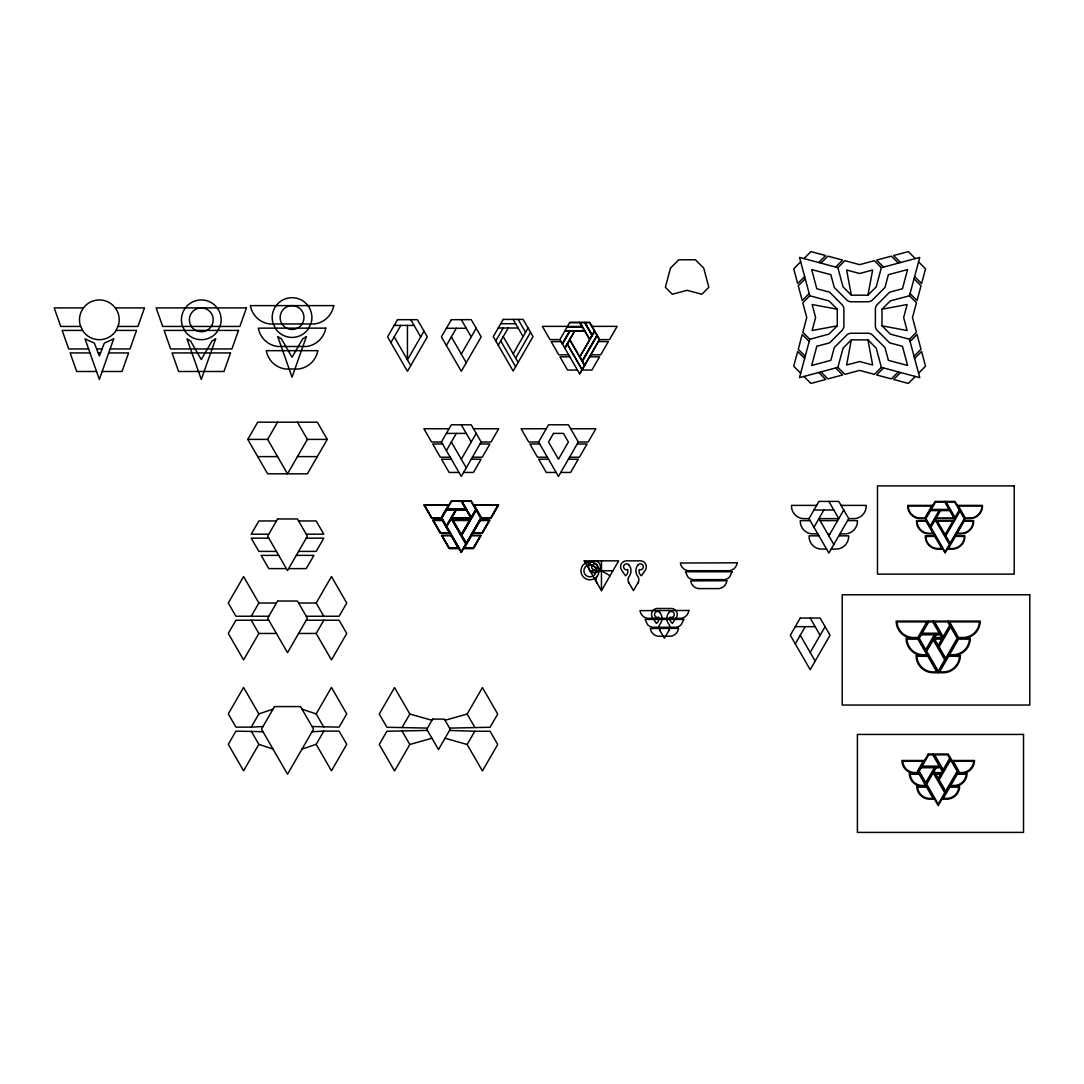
<?xml version="1.0" encoding="UTF-8"?>
<svg xmlns="http://www.w3.org/2000/svg" width="1084" height="1084" viewBox="0 0 1084 1084"><rect width="100%" height="100%" fill="white"/><g stroke="black" fill="none" stroke-linecap="round" stroke-linejoin="round"><path stroke-width="1.5" d="M959.421 657.663L959.503 656.308L948.595 656.308L939.571 671.931L943.121 671.931A16.423 16.423 0 0 0 959.421 657.663M851.333 339.875L846.618 365.023L859.626 361.541L872.647 365.023L867.932 339.875L851.333 339.875L843.027 348.167L837.891 367.368L799.504 377.652L809.789 339.265L828.975 334.116L837.282 325.823L837.282 309.225L828.975 300.918L809.789 295.783L799.504 257.396L837.891 267.68L843.027 286.867L851.333 295.173L867.932 295.173L876.224 286.867L881.373 267.68L919.76 257.396L909.476 295.783L890.276 300.918L881.983 309.225L881.983 325.823L890.276 334.116L909.476 339.265L919.76 377.652L881.373 367.368L876.224 348.167L867.932 339.875M867.932 295.173L872.647 270.011L859.626 273.507L846.618 270.011L851.333 295.173M247.775 439.399L257.707 422.191L317.327 422.191L327.26 439.399L307.382 473.816L267.64 473.816L247.775 439.399L267.64 439.399L287.517 473.816L307.382 439.399L297.45 422.191M267.64 439.399L277.585 422.191M390.877 342.625L400.823 325.417M251.217 616.254L258.859 603.029L243.575 576.553L228.29 603.029L235.933 616.254L268.791 616.254M424.007 331.148L407.435 359.834L407.435 325.417M276.434 633.462L258.859 633.462L243.575 659.939L228.29 633.462L235.933 620.238L268.791 620.238M446.391 345.484L456.323 328.276M298.601 603.029L316.176 603.029L331.46 576.553L346.745 603.029L339.102 616.254L306.244 616.254M461.296 354.089L476.201 328.276M258.859 713.909L243.575 687.432L228.29 713.909L235.933 727.134L251.217 727.134L258.859 713.909L272.992 709.18M306.244 620.238L339.102 620.238L346.745 633.462L331.46 659.939L316.176 633.462L323.818 620.238M251.217 731.117L258.859 744.342L243.575 770.819L228.29 744.342L235.933 731.117L262.992 731.727M495.767 340.918L503.22 328.005M441.418 442.001L451.351 424.793L471.228 424.793L481.161 442.001L461.296 476.418L441.418 442.001L431.554 442.001L423.912 428.763L449.061 428.763M498.247 345.213L508.193 328.005M446.391 450.605L456.323 433.397M513.152 353.818L528.057 328.005M515.645 358.127L530.55 332.314M461.296 459.209L476.201 433.397M323.818 727.134L316.176 713.909L331.46 687.432L346.745 713.909L339.102 727.134L312.043 726.524M441.188 517.705L448.369 505.266L424.603 505.266L431.784 517.705M441.418 518.111L451.351 500.903L471.228 500.903L481.161 518.111L461.296 552.528L441.418 518.111L431.554 518.111L423.912 504.873L449.061 504.873M316.176 744.342L323.818 731.117L339.102 731.117L346.745 744.342L331.46 770.819L316.176 744.342L302.029 749.071M446.391 526.716L456.323 509.507M559.872 339.604L569.818 322.395L589.682 322.395L599.615 339.604L579.75 374.021L559.872 339.604L550.008 339.604L542.366 326.365L567.515 326.365M562.366 343.506L569.466 331.203L564.954 331.203M562.366 343.913L569.818 330.999M562.596 343.913L569.927 331.203L574.439 331.203L564.845 347.815M564.845 348.208L574.777 330.999M565.076 348.208L567.325 344.305L582 369.725L579.75 373.628M567.555 343.913L569.818 339.997L584.479 365.416L582.23 369.319M475.971 509.507L471.228 517.705L461.635 501.093L471.106 501.093M461.296 535.32L476.201 509.507M476.201 509.9L461.527 535.32L466.256 543.531L480.93 518.111M471.337 535.51L463.925 548.355L473.342 548.355L480.754 535.51M579.75 356.812L594.655 330.999M490.808 517.705L497.99 505.266L474.209 505.266L481.391 517.705M582.23 361.121L597.135 335.308M538.585 442.001L548.531 424.793L568.395 424.793L578.328 442.001L558.463 476.418L538.585 442.001L528.721 442.001L521.079 428.763L546.228 428.763M402.191 727.269L409.833 714.044L394.549 687.568L379.264 714.044L386.907 727.269L427.448 728.096M431.96 738.245L409.833 744.478L394.549 770.954L379.264 744.478L386.907 731.253L427.448 730.44M445.036 720.277L467.15 714.044L482.434 687.568L497.719 714.044L490.076 727.269L449.535 728.096M467.15 744.478L474.792 731.253L490.076 731.253L497.719 744.478L482.434 770.954L467.15 744.478L445.036 738.245M601.457 590.658L618.666 560.848L584.249 560.848L601.457 590.658L601.457 560.848M638.354 582.162L633.449 590.658L628.544 582.162M669.302 629.79L664.411 638.286L659.506 629.79M808.989 518.626L818.921 501.418L838.786 501.418L848.731 518.626L828.854 553.043L808.989 518.626L804.043 518.626A12.588 12.588 0 0 1 799.084 517.61L797.567 516.838A12.588 12.588 0 0 1 791.469 505.388L816.618 505.388M813.949 527.231L823.881 510.022M828.854 535.835L843.759 510.022M795.277 643.869L805.209 626.66M810.182 652.473L825.087 626.66M925.235 518.626L935.167 501.418L955.031 501.418L964.977 518.626L945.099 553.043L925.235 518.626L920.289 518.626A12.588 12.588 0 0 1 915.33 517.61L913.812 516.838A12.588 12.588 0 0 1 907.714 505.388L932.863 505.388M930.194 527.231L940.126 510.022M945.099 535.835L960.004 510.022M948.134 621.091L958.066 638.3L938.202 672.73L918.324 638.3L928.27 621.091M925.777 651.213L935.709 634.005M938.202 646.904L950.614 625.4M925.777 784.152L935.709 766.944M938.202 779.843L950.614 758.339M637.893 565.089L638.124 564.818A2.981 2.981 0 0 1 642.08 564.398A2.981 2.981 0 0 1 642.92 568.301A2.981 2.981 0 0 1 639.126 569.534L639.181 572.772A6.07 6.07 0 0 0 641.443 575.767L645.495 569.791A5.962 5.962 0 0 0 645.996 564.967L645.779 564.385A5.962 5.962 0 0 0 643.842 561.986L643.313 561.648A5.962 5.962 0 0 0 640.332 560.848L626.566 560.848A5.962 5.962 0 0 0 623.585 561.648L623.056 561.986A5.962 5.962 0 0 0 621.118 564.385L620.902 564.967A5.962 5.962 0 0 0 621.403 569.791L625.454 575.767A6.07 6.07 0 0 0 627.717 572.772L627.772 569.534A2.981 2.981 0 0 1 623.991 568.301A2.981 2.981 0 0 1 624.818 564.398A2.981 2.981 0 0 1 628.774 564.818L629.005 565.089M668.855 612.717L669.072 612.446A2.981 2.981 0 0 1 673.042 612.026A2.981 2.981 0 0 1 673.869 615.929A2.981 2.981 0 0 1 670.075 617.162L670.142 620.4A6.07 6.07 0 0 0 672.405 623.395L676.457 617.419A5.962 5.962 0 0 0 676.958 612.596L676.728 612.013A5.962 5.962 0 0 0 675.725 610.455M637.663 583.341L638.557 581.647A5.976 5.976 0 0 0 637.663 576.2A9.051 9.051 0 0 1 635.874 570.902L636.051 569.019A9.051 9.051 0 0 1 637.528 565.563L638.124 564.818M668.625 630.969L669.777 626.755A5.976 5.976 0 0 0 668.625 623.828A9.051 9.051 0 0 1 666.89 619.479L666.999 616.647A9.051 9.051 0 0 1 668.489 613.192L669.072 612.446M800.683 261.827L793.705 268.805L797.661 283.561L804.64 276.583M803.935 258.575L810.913 251.596L825.669 255.553L818.691 262.531M805.236 278.805L798.258 285.783L802.214 300.539L809.192 293.561M820.913 263.127L827.891 256.149L842.647 260.106L835.669 267.084M809.789 295.783L802.81 302.761L806.753 317.517L802.81 332.287L809.789 339.265M837.891 267.68L844.87 260.688L859.626 264.645L874.395 260.688L881.373 267.68M881.373 367.368L874.395 374.346L859.626 370.389L844.87 374.346L837.891 367.368M909.476 339.265L916.454 332.287L912.498 317.517L916.454 302.761L909.476 295.783M883.582 367.95L876.604 374.942L891.373 378.899L898.351 371.907M910.072 341.474L917.05 334.495L921.007 349.251L914.015 356.243M900.56 372.503L893.582 379.481L908.351 383.438L915.33 376.46M914.611 358.452L921.59 351.473L925.546 366.229L918.568 373.221M595.943 569.628L595.793 569.019A6.07 6.07 0 0 0 592.555 565.279L588.842 564.818A6.07 6.07 0 0 0 587.054 565.469L586.512 565.807A6.07 6.07 0 0 0 584.832 573.992A6.07 6.07 0 0 0 592.921 576.092L593.463 575.767A6.07 6.07 0 0 0 595.726 572.772L596.064 569.385M881.983 309.225L907.132 304.509L903.649 317.517L907.132 330.539L881.983 325.823M837.282 325.823L812.119 330.539L815.615 317.517L812.119 304.509L837.282 309.225M251.217 727.134L262.992 726.524M312.043 731.727L323.818 731.117M83.468 307.897L54.2 307.897L60.758 326.433L80.636 326.433M115.229 307.897L144.511 307.897L137.953 326.433L118.061 326.433M569.927 322.598L579.628 322.598L581.891 326.501L567.677 326.501M500.74 323.709L515.645 323.709M394.197 325.417L414.061 325.417M591.972 326.365L617.135 326.365L609.493 339.604L599.615 339.604M567.325 326.704L582.23 326.704M567.447 326.894L582.122 326.894L584.371 330.796L565.184 330.796M498.247 328.005L518.125 328.005M446.391 328.276L466.256 328.276M82.574 330.417L62.154 330.417L68.712 348.953L88.59 348.953M116.137 330.417L136.543 330.417L129.999 348.953L110.121 348.953M564.845 330.999L584.71 330.999M561.024 341.596L551.146 341.596L558.788 354.82L568.666 354.82M598.476 341.596L608.341 341.596L600.699 354.82L590.834 354.82M96.639 348.953L102.059 348.953M89.986 352.937L70.121 352.937L76.679 371.487L96.544 371.487M98.183 352.937L100.527 352.937M108.712 352.937L128.59 352.937L122.031 371.487L102.167 371.487M569.818 356.812L559.94 356.812L567.582 370.05L577.447 370.05M589.682 356.812L599.56 356.812L591.918 370.05L582.04 370.05M473.518 428.763L498.681 428.763L491.038 442.001L481.161 442.001M570.685 428.763L595.848 428.763L588.206 442.001L578.328 442.001M446.391 433.397L466.256 433.397M307.382 439.399L327.26 439.399M442.57 443.993L432.692 443.993L440.334 457.218L450.212 457.218M480.009 443.993L489.887 443.993L482.244 457.218L472.38 457.218M539.737 443.993L529.859 443.993L537.501 457.218L547.379 457.218M577.189 443.993L587.054 443.993L579.412 457.218L569.547 457.218M257.707 456.608L277.585 456.608M297.45 456.608L317.327 456.608M451.351 459.209L441.486 459.209L449.128 472.448L458.993 472.448M471.228 459.209L481.093 459.209L473.464 472.448L463.586 472.448M548.531 459.209L538.653 459.209L546.295 472.448L556.16 472.448M568.395 459.209L578.273 459.209L570.631 472.448L560.753 472.448M451.472 501.093L461.174 501.093L465.917 509.304L446.73 509.304M461.066 501.296L451.581 501.296L447.082 509.101L465.564 509.101M473.518 504.873L498.681 504.873L491.038 518.111L481.161 518.111M841.089 505.388L866.238 505.388A12.588 12.588 0 0 1 860.14 516.838L858.623 517.61A12.588 12.588 0 0 1 853.664 518.626L848.731 518.626M957.335 505.388L982.483 505.388A12.588 12.588 0 0 1 976.386 516.838L974.868 517.61A12.588 12.588 0 0 1 969.909 518.626L964.977 518.626M446.391 509.507L466.256 509.507M446.5 509.697L455.985 509.697L446.391 526.309L441.649 518.111M456.554 509.9L466.025 509.9M813.949 510.022L833.826 510.022M930.194 510.022L950.072 510.022M442.57 520.09L432.692 520.09L440.334 533.328L450.212 533.328M452.502 520.09L470.077 520.09M480.009 520.09L489.887 520.09L482.244 533.328L472.38 533.328M810.127 520.618L800.263 520.618A12.588 12.588 0 0 0 806.361 532.054L807.865 532.827A12.588 12.588 0 0 0 812.837 533.843L817.77 533.843M820.06 520.618L837.647 520.618M847.58 520.618L857.444 520.618A12.588 12.588 0 0 1 851.346 532.054L849.842 532.827A12.588 12.588 0 0 1 844.87 533.843L839.937 533.843M926.373 520.618L916.508 520.618A12.588 12.588 0 0 0 922.606 532.054L924.11 532.827A12.588 12.588 0 0 0 929.083 533.843L934.015 533.843M936.305 520.618L953.893 520.618M963.825 520.618L973.689 520.618A12.588 12.588 0 0 1 967.606 532.054L966.088 532.827A12.588 12.588 0 0 1 961.115 533.843L956.183 533.843M276.434 520.957L258.859 520.957L251.217 534.195L268.791 534.195M298.601 520.957L316.176 520.957L323.818 534.195L306.244 534.195M460.144 533.328L462.434 533.328M827.702 533.843L830.005 533.843M943.947 533.843L946.251 533.843M451.351 535.32L441.486 535.32L449.128 548.558L458.993 548.558M471.228 535.32L481.093 535.32L473.464 548.558L463.586 548.558M818.921 535.835L809.043 535.835A12.588 12.588 0 0 0 815.141 547.271L816.659 548.057A12.588 12.588 0 0 0 821.618 549.073L826.564 549.073M838.786 535.835L848.664 535.835A12.588 12.588 0 0 1 842.566 547.271L841.049 548.057A12.588 12.588 0 0 1 836.089 549.073L831.143 549.073M935.167 535.835L925.289 535.835A12.588 12.588 0 0 0 931.386 547.271L932.904 548.057A12.588 12.588 0 0 0 937.863 549.073L942.809 549.073M955.031 535.835L964.909 535.835A12.588 12.588 0 0 1 958.812 547.271L957.294 548.057A12.588 12.588 0 0 1 952.335 549.073L947.389 549.073M268.791 538.165L251.217 538.165L258.859 551.404L276.434 551.404M306.244 538.165L323.818 538.165L316.176 551.404L298.601 551.404M278.724 555.374L261.149 555.374L268.791 568.612L286.366 568.612M296.298 555.374L313.886 555.374L306.244 568.612L288.669 568.612M589.981 570.78L612.934 570.78M258.859 603.029L276.434 603.029M795.277 626.66L815.154 626.66M298.601 633.462L316.176 633.462M920.817 634.005L940.682 634.005M918.324 638.3L906.102 638.3A17.208 17.208 0 0 0 923.311 655.522M958.066 638.3L970.288 638.3A17.208 17.208 0 0 1 953.08 655.522M923.338 654.722L926.888 654.722L917.863 639.099L906.956 639.099L907.051 640.454A16.423 16.423 0 0 0 923.338 654.722M953.053 654.722L949.516 654.722L958.527 639.099L969.448 639.099L969.353 640.454A16.423 16.423 0 0 1 953.053 654.722M928.27 655.522L916.048 655.522A17.208 17.208 0 0 0 933.256 672.73L943.148 672.73A17.208 17.208 0 0 0 960.356 655.522L948.134 655.522M924.544 760.494L901.874 760.494A12.913 12.913 0 0 0 914.788 773.393M951.86 760.494L974.516 760.494A12.913 12.913 0 0 1 961.616 773.393M920.817 766.944L940.682 766.944M919.571 773.393L909.327 773.393A12.913 12.913 0 0 0 922.24 786.306M934.476 773.393L941.928 773.393M956.833 773.393L967.064 773.393A12.913 12.913 0 0 1 954.164 786.293M927.023 786.306L916.779 786.306A12.913 12.913 0 0 0 929.693 799.206L934.476 799.206M949.381 786.306L959.625 786.306A12.913 12.913 0 0 1 946.711 799.206L941.928 799.206M449.535 730.44L474.792 731.253M409.833 714.044L431.96 720.277M302.029 709.18L316.176 713.909M258.859 744.342L272.992 749.071M584.249 560.848L610.062 575.753M915.33 258.575L908.351 251.596L893.582 255.553L900.56 262.531M918.568 261.827L925.546 268.805L921.59 283.561L914.611 276.583M898.351 263.127L891.373 256.149L876.604 260.106L883.582 267.084M914.015 278.805L921.007 285.783L917.05 300.539L910.072 293.561M809.192 341.474L802.214 334.495L798.258 349.251L805.236 356.243M835.669 367.95L842.647 374.942L827.891 378.899L820.913 371.907M804.64 358.452L797.661 351.473L793.705 366.229L800.683 373.221M818.691 372.503L825.669 379.481L810.913 383.438L803.935 376.46M675.725 610.441L674.275 609.276A5.962 5.962 0 0 0 671.294 608.476L657.527 608.476A5.962 5.962 0 0 0 654.546 609.276L653.096 610.441A5.962 5.962 0 0 0 652.067 612.013L651.85 612.596A5.962 5.962 0 0 0 652.365 617.419L656.403 623.395A6.07 6.07 0 0 0 658.666 620.4L658.733 617.162A2.981 2.981 0 0 1 654.939 615.929A2.981 2.981 0 0 1 655.766 612.026A2.981 2.981 0 0 1 659.736 612.446L659.953 612.717M628.774 564.818L629.37 565.563A9.051 9.051 0 0 1 630.847 569.019L631.024 570.902A9.051 9.051 0 0 1 629.235 576.2A5.976 5.976 0 0 0 628.341 581.647L629.235 583.341M659.736 612.446L660.319 613.192A9.051 9.051 0 0 1 661.809 616.647L661.918 619.479A9.051 9.051 0 0 1 660.183 623.828A5.976 5.976 0 0 0 659.031 626.755L660.183 630.969M597.243 583.341L596.349 581.647A5.976 5.976 0 0 1 597.243 576.2M945.099 501.418L955.031 518.626L935.167 518.626L950.072 544.439M933.229 621.091L943.161 638.3L933.229 638.3L945.654 659.817M828.854 501.418L838.786 518.626L818.921 518.626L833.826 544.439M933.229 754.03L943.161 771.239M933.229 771.239L945.654 792.756M810.182 618.056L820.114 635.265M800.249 635.265L815.154 661.077M584.71 322.395L592.162 335.308M579.75 322.395L589.682 339.604M569.818 339.604L584.71 365.416M567.325 343.913L582.23 369.725M518.125 319.401L525.577 332.314M513.152 319.401L523.098 336.609M503.22 336.609L518.125 362.422M500.74 340.918L515.645 366.731M461.296 319.672L471.228 336.88M451.351 336.88L466.256 362.693M410.755 319.672L420.687 336.88M461.296 424.793L471.228 442.001M394.197 336.88L410.755 365.565M451.351 442.001L466.256 467.814M461.296 500.903L471.228 518.111L451.351 518.111L466.256 543.924M451.351 518.897L465.795 543.924L461.296 551.729L446.852 526.716M451.242 535.51L458.654 548.355L449.237 548.355L441.825 535.51M467.15 714.044L474.792 727.269M402.191 731.253L409.833 744.478M316.176 603.029L323.818 616.254M251.217 620.238L258.859 633.462M908.338 507.041L908.324 505.984L931.834 505.984L924.882 518.03L920.316 518.03A12.032 12.032 0 0 1 915.56 517.054L914.124 516.323A12.032 12.032 0 0 1 908.311 507.014M913.378 638.3A17.208 17.208 0 0 1 896.17 621.091L980.221 621.091A17.208 17.208 0 0 1 963.012 638.3M964.299 536.431L964.286 537.488A11.992 11.992 0 0 1 958.5 546.77L957.064 547.501A12.032 12.032 0 0 1 952.308 548.477L948.432 548.477L955.383 536.431L964.299 536.431M973.093 521.214L973.066 522.271A11.992 11.992 0 0 1 967.294 531.539L965.844 532.285A11.992 11.992 0 0 1 961.101 533.247L957.213 533.26L964.164 521.214L973.093 521.214M981.874 505.984L981.86 507.041A11.992 11.992 0 0 1 976.074 516.323L974.638 517.054A11.992 11.992 0 0 1 969.895 518.03L965.316 518.03L958.364 505.984L981.874 505.984M678.503 628.341L678.489 628.517A8.943 8.943 0 0 1 670.793 636.213L658.015 636.213A8.943 8.943 0 0 1 650.319 628.517L678.503 628.341M683.76 619.398L681.199 624.736A8.943 8.943 0 0 1 676.05 627.27L652.758 627.27A8.943 8.943 0 0 1 647.609 624.736L645.048 619.398L683.76 619.398M688.828 610.468L688.814 610.631A8.943 8.943 0 0 1 681.118 618.327L647.69 618.327A8.943 8.943 0 0 1 639.994 610.631L688.828 610.468M726.836 580.712L726.822 580.889A8.943 8.943 0 0 1 719.126 588.585L698.394 588.585A8.943 8.943 0 0 1 690.698 580.889L726.836 580.712M732.079 571.769L729.532 577.108A8.943 8.943 0 0 1 724.383 579.642L693.137 579.642A8.943 8.943 0 0 1 687.988 577.108L685.44 571.769L732.079 571.769M737.161 562.826L737.147 563.002A8.943 8.943 0 0 1 729.451 570.699L688.069 570.699A8.943 8.943 0 0 1 680.373 563.002L737.161 562.826M958.771 787.092L958.717 787.878A12.114 12.114 0 0 1 948.283 798.312L943.297 798.407L949.841 787.092L958.771 787.092M966.223 774.193L966.169 774.979A12.114 12.114 0 0 1 955.736 785.399L950.749 785.507L957.294 774.193L966.223 774.193M979.38 621.891L979.286 623.246A16.423 16.423 0 0 1 962.999 637.514L958.527 637.514L949.516 621.891L979.38 621.891M973.676 761.28L973.622 762.066A12.114 12.114 0 0 1 963.188 772.499L958.202 772.594L958.988 771.239L953.242 761.28L973.676 761.28M317.761 350.66L317.395 352.517A22.507 22.507 0 0 1 298.588 369.007L285.512 369.007A22.507 22.507 0 0 1 266.705 352.517L266.339 350.66L317.761 350.66M325.728 328.14L325.363 329.997A22.507 22.507 0 0 1 306.555 346.487L277.558 346.487A22.507 22.507 0 0 1 258.751 329.997L258.385 328.14L325.728 328.14M333.682 305.62L333.316 307.477A22.507 22.507 0 0 1 314.509 323.967L269.591 323.967A22.507 22.507 0 0 1 250.783 307.477L250.418 305.62L333.682 305.62M670.508 268.087L665.359 287.274L672.337 294.252L687.107 290.309L701.863 294.252L708.841 287.274L703.706 268.087L695.4 259.781L678.801 259.781L670.508 268.087M816.808 346.284L811.672 365.484L830.859 360.335L834.287 347.544L846.645 335.186A6.626 6.626 0 0 1 851.672 333.249L867.579 333.249A6.626 6.626 0 0 1 872.606 335.186L884.964 347.544L888.392 360.335L907.593 365.484L902.444 346.284L889.652 342.856L877.295 330.498A6.626 6.626 0 0 1 875.371 325.471L875.371 309.563A6.626 6.626 0 0 1 877.295 304.536L889.652 292.179L902.444 288.75L907.593 269.564L888.392 274.699L884.964 287.49L872.606 299.848A6.626 6.626 0 0 1 867.579 301.786L851.672 301.786A6.626 6.626 0 0 1 846.645 299.848L834.287 287.49L830.859 274.699L811.672 269.564L816.808 288.75L829.612 292.179L841.956 304.536A6.626 6.626 0 0 1 843.894 309.563L843.894 325.471A6.626 6.626 0 0 1 841.956 330.498L829.612 342.856L816.808 346.284M113.698 338.845L99.349 379.427L85.013 338.845L94.389 343.14L99.349 355.986L104.308 343.14L113.698 338.845M215.635 338.845L201.285 379.427L186.949 338.845L190.648 341.121L201.285 359.563L211.936 341.121L215.635 338.845M230.526 352.937L223.968 371.487L178.616 371.487L172.058 352.937L230.526 352.937M238.48 330.417L231.935 348.953L170.649 348.953L164.104 330.417L238.48 330.417M246.447 307.897L239.889 326.433L162.695 326.433L156.137 307.897L246.447 307.897M306.393 336.568L292.057 377.151L277.707 336.568L281.406 338.845L292.057 357.286L302.693 338.845L306.393 336.568M118.251 325.959L115.432 331.501A19.864 19.864 0 0 1 83.278 331.501L80.46 325.959A19.864 19.864 0 0 1 83.278 308.141L84.593 306.515A19.864 19.864 0 0 1 114.118 306.515L115.432 308.141A19.864 19.864 0 0 1 118.251 325.959M220.188 325.959L217.369 331.501A19.864 19.864 0 0 1 185.215 331.501L182.397 325.959A19.864 19.864 0 0 1 185.215 308.141L186.529 306.515A19.864 19.864 0 0 1 216.055 306.515L217.369 308.141A19.864 19.864 0 0 1 220.188 325.959M310.945 323.682L308.127 329.224A19.864 19.864 0 0 1 275.973 329.224L273.154 323.682A19.864 19.864 0 0 1 275.973 305.864L277.287 304.252A19.864 19.864 0 0 1 306.826 304.252L308.127 305.864A19.864 19.864 0 0 1 310.945 323.682M589.127 564.385L588.91 564.967A5.962 5.962 0 0 0 589.411 569.791L590.13 570.78A5.962 5.962 0 0 0 595.197 572.731L595.807 572.637A5.962 5.962 0 0 0 599.005 570.794L599.737 569.791A5.962 5.962 0 0 0 591.593 561.648L591.065 561.986A5.962 5.962 0 0 0 589.411 563.829L589.127 564.385M277.585 518.965L267.64 536.173L287.517 570.591L307.382 536.173L297.45 518.965L277.585 518.965M397.503 319.672L387.571 336.88L407.435 371.297L427.313 336.88L417.381 319.672L397.503 319.672M277.585 601.037L267.64 618.246L287.517 652.663L307.382 618.246L297.45 601.037L277.585 601.037M451.351 319.672L441.418 336.88L461.296 371.297L481.161 336.88L471.228 319.672L451.351 319.672M274.496 706.578L261.488 729.125L287.517 774.206L313.547 729.125L300.525 706.578L274.496 706.578M503.22 319.401L493.288 336.609L513.152 371.026L533.03 336.609L523.098 319.401L503.22 319.401M448.722 505.076L441.31 517.908L431.662 517.908L424.251 505.076L448.722 505.076M446.622 509.9L441.879 518.111L446.391 525.916L455.632 509.9L446.622 509.9M451.351 518.504L446.622 526.716L461.296 552.135L466.025 543.924L451.351 518.504M456.445 509.697L451.703 517.908L470.89 517.908L466.147 509.697L456.445 509.697M469.386 520.496L462.204 532.935L460.375 532.935L453.193 520.496L469.386 520.496M475.74 509.507L471.228 517.312L461.974 501.296L470.998 501.296L475.74 509.507M469.738 520.293L462.326 533.138L460.253 533.138L452.841 520.293L469.738 520.293M476.201 510.293L461.757 535.32L466.256 543.125L480.7 518.111L476.201 510.293M480.131 520.293L472.719 533.138L482.136 533.138L489.548 520.293L480.131 520.293M471.459 535.713L464.277 548.152L473.234 548.152L480.415 535.713L471.459 535.713M480.239 520.496L473.058 532.935L482.014 532.935L489.196 520.496L480.239 520.496M591.932 335.308L589.682 339.211L580.089 322.598L584.601 322.598L591.932 335.308M594.425 330.999L592.162 334.902L585.062 322.598L589.574 322.598L594.425 330.999M594.655 331.392L579.981 356.812L582.23 360.715L596.905 335.308L594.655 331.392M498.328 505.076L490.916 517.908L481.282 517.908L473.871 505.076L498.328 505.076M597.135 335.701L582.46 361.121L584.71 365.023L599.384 339.604L597.135 335.701M553.49 433.397L548.531 442.001L558.463 459.209L568.395 442.001L563.423 433.397L553.49 433.397M432.638 719.112L426.771 729.261L438.492 749.572L450.212 729.261L444.359 719.112L432.638 719.112M800.249 618.056L790.304 635.265L810.182 669.682L830.046 635.265L820.114 618.056L800.249 618.056M930.546 510.618L925.912 518.626L930.194 526.038L939.096 510.618L930.546 510.618M935.506 502.014L931.224 509.426L949.028 509.426L944.76 502.014L935.506 502.014M935.167 519.819L930.885 527.231L945.099 551.851L949.381 544.439L935.167 519.819M940.478 510.618L936.197 518.03L954.001 518.03L949.719 510.618L940.478 510.618M952.85 521.214L945.898 533.26L944.299 533.26L937.348 521.214L952.85 521.214M959.313 510.022L955.031 517.434L946.129 502.014L954.692 502.014L959.313 510.022M960.004 511.214L945.79 535.835L950.072 543.247L964.286 518.626L960.004 511.214M926.888 621.891L917.863 637.514L913.406 637.514A16.423 16.423 0 0 1 897.105 623.246L897.024 621.891L926.888 621.891M921.264 634.804L919.246 638.3L925.777 649.628L934.34 634.804L921.264 634.804M928.717 621.891L922.186 633.205L939.313 633.205L932.768 621.891L928.717 621.891M933.229 639.899L926.698 651.213L938.202 671.131L944.733 659.817L933.229 639.899M936.169 634.804L934.611 637.514L941.793 637.514L940.221 634.804L936.169 634.804M941.793 639.099L938.202 645.319L934.611 639.099L941.793 639.099M949.706 625.4L943.161 636.714L934.611 621.891L947.673 621.891L949.706 625.4M950.614 626.986L939.123 646.904L945.654 658.232L957.158 638.3L950.614 626.986M923.161 761.28L917.416 771.239L918.189 772.594L913.216 772.499A12.114 12.114 0 0 1 902.782 762.066L902.728 761.28L923.161 761.28M928.27 754.03L918.324 771.239L938.202 805.656L958.066 771.239L948.134 754.03L928.27 754.03M921.264 767.743L919.246 771.239L925.777 782.567L934.34 767.743L921.264 767.743M928.717 754.83L922.186 766.144L939.313 766.144L932.768 754.83L928.717 754.83M933.229 772.838L926.698 784.152L938.202 804.071L944.733 792.756L933.229 772.838M936.169 767.743L934.151 771.239L934.936 772.594L941.468 772.594L942.253 771.239L940.221 767.743L936.169 767.743M940.546 774.193L938.202 778.258L935.844 774.193L940.546 774.193M949.706 758.339L943.161 769.654L934.611 754.83L947.673 754.83L949.706 758.339M950.614 759.925L939.123 779.843L945.654 791.171L957.158 771.239L950.614 759.925M211.624 325.783L210.933 326.826A11.924 11.924 0 0 1 207.247 330.146L206.136 330.701A11.924 11.924 0 0 1 196.448 330.701L195.337 330.146A11.924 11.924 0 0 1 191.651 326.826L190.96 325.783A11.924 11.924 0 0 1 201.285 307.897A11.924 11.924 0 0 1 211.624 325.783M302.382 323.506L301.704 324.55A11.924 11.924 0 0 1 298.019 327.869L296.908 328.438A11.924 11.924 0 0 1 287.206 328.438L286.095 327.869A11.924 11.924 0 0 1 282.409 324.55L281.732 323.506A11.924 11.924 0 0 1 292.057 305.62A11.924 11.924 0 0 1 302.382 323.506M585.563 562.881L584.764 563.395A9.051 9.051 0 0 0 582.325 575.618A9.051 9.051 0 0 0 594.411 578.68L595.211 578.178A9.051 9.051 0 0 0 599.032 570.902L598.856 569.019A9.051 9.051 0 0 0 597.379 565.563L596.783 564.818A9.051 9.051 0 0 0 591.986 561.959L591.051 561.797A9.051 9.051 0 0 0 587.298 562.135L585.563 562.881M1014.204 485.889L877.484 485.889L877.484 574.127L1014.204 574.127L1014.204 485.889M442.448 520.293L433.044 520.293L440.456 533.138L449.86 533.138L442.448 520.293M442.34 520.496L433.383 520.496L440.565 532.935L449.521 532.935L442.34 520.496M926.034 521.214L917.105 521.214L917.132 522.271A12.032 12.032 0 0 0 922.89 531.539L924.354 532.285A12.032 12.032 0 0 0 929.096 533.247L932.985 533.26L926.034 521.214M451.12 535.713L442.177 535.713L449.359 548.152L458.315 548.152L451.12 535.713M934.814 536.431L925.899 536.431L925.912 537.488A11.992 11.992 0 0 0 931.698 546.77L933.134 547.501A12.032 12.032 0 0 0 937.89 548.477L941.766 548.477L934.814 536.431M1029.8 594.764L842.214 594.764L842.214 705.047L1029.8 705.047L1029.8 594.764M927.809 656.308L916.888 656.308L916.983 657.663A16.423 16.423 0 0 0 933.283 671.931L936.82 671.931L927.809 656.308M1023.526 734.437L857.403 734.437L857.403 832.404L1023.526 832.404L1023.526 734.437M919.11 774.193L910.181 774.193L910.235 774.979A12.114 12.114 0 0 0 920.668 785.399L925.641 785.507L919.11 774.193M926.563 787.092L917.633 787.092L917.687 787.878A12.114 12.114 0 0 0 928.121 798.312L933.094 798.407L926.563 787.092M596.986 565.049L596.783 564.818A2.981 2.981 0 0 0 591.81 565.685A2.981 2.981 0 0 0 594.777 569.778A2.981 2.981 0 0 0 597.149 565.32L596.986 565.049"/></g></svg>
